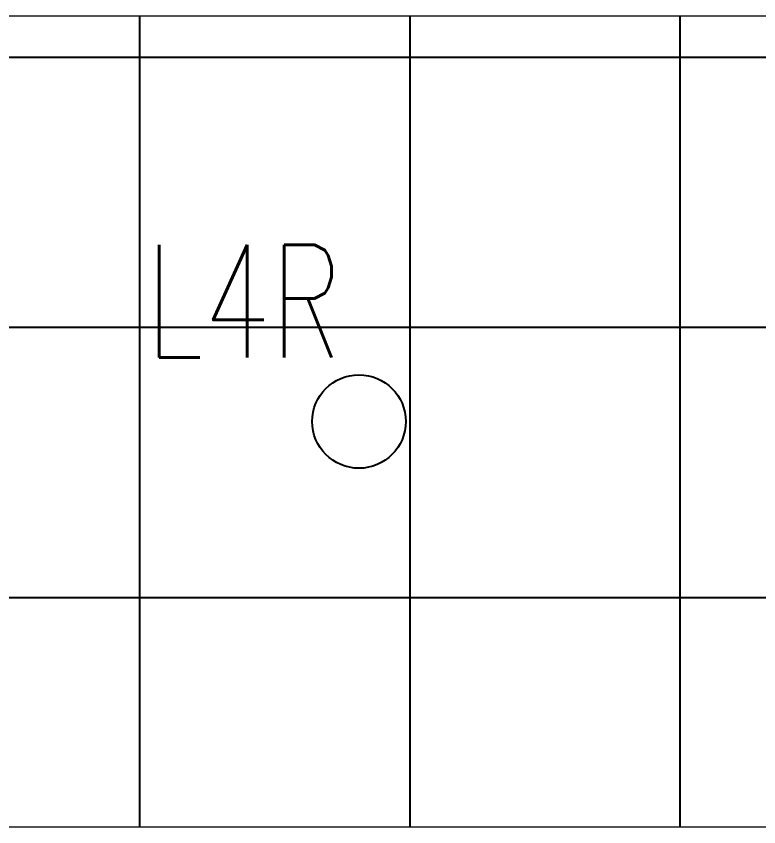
# Model space of a CAD drawing. Header units: millimetres. Extents: x -92759 to 184353, y -15225 to 86714.
# Drawn here: x 56890 to 58539, y 50091 to 51891 of the extents above; entities that cross this region are included whole.
import ezdxf

# ---------------------------------------------------------------- set-up
doc = ezdxf.new("R2010")
doc.units = ezdxf.units.MM
for name, color, linetype in [('A-PATT-CONC', 8, 'Continuous'), ('E-_LIGT----_E-', 3, 'Continuous'), ('E-legend', 1, 'Continuous')]:
    doc.layers.add(name, color=color, linetype=linetype)
doc.layers.add('HFI 9MM FPB', color=94, linetype='Continuous', lineweight=5)
doc.styles.add('Simplex', font='simplex_.ttf', dxfattribs={"width": 0.7, "height": 450})

# ---------------------------------------------------------------- blocks, each defined once
blk = doc.blocks.new('RCP_B8L2')
at = {"layer": 'A-PATT-CONC'}
h = blk.add_hatch(dxfattribs=at)
h.set_pattern_fill('ANSI37', color=256, scale=189, angle=45)
h.set_pattern_definition([(90, (-397693.07, -168427.3), (-600.075, 0), []), (180, (-397693.07, -168427.3), (-6e-14, -600.075), [])])
h.paths.add_polyline_path([(-370093.1, -168427.3), (-397693.1, -168427.3), (-397693.1, -170227.3), (-370093.1, -170227.3)])
at = {"layer": 'HFI 9MM FPB'}
blk.add_lwpolyline([(-370093.1, -168427.3), (-397693.1, -168427.3), (-397693.1, -170227.3), (-370093.1, -170227.3)], close=True, dxfattribs=at)
blk = doc.blocks.new('A$C020d881d')
at = {"layer": 'E-legend', "lineweight": 25}
blk.add_circle((818.7, 172), 103.8, dxfattribs=at)
at = {"layer": 'E-legend', "lineweight": 25, "style": 'Simplex', "width": 0.7}
blk.add_text('L4R', height=250, dxfattribs=at).set_placement((345.2, 314.3))
blk = doc.blocks.new('EL_B8_L2_R4')
at = {"layer": 'E-_LIGT----_E-', "ltscale": 0.5}
blk.add_blockref('A$C020d881d', (-33469.1, -28522), dxfattribs=at)

msp = doc.modelspace()

# ---------------------------------------------------------------- block references
at = {"layer": 'A-PATT-CONC'}
msp.add_blockref('RCP_B8L2', (452619.1, 220318.5), dxfattribs=at)
at = {"layer": 'E-legend', "color": 7}
msp.add_blockref('EL_B8_L2_R4', (90301.1, 79341.2), dxfattribs=at)

doc.saveas('drawing.dxf')
